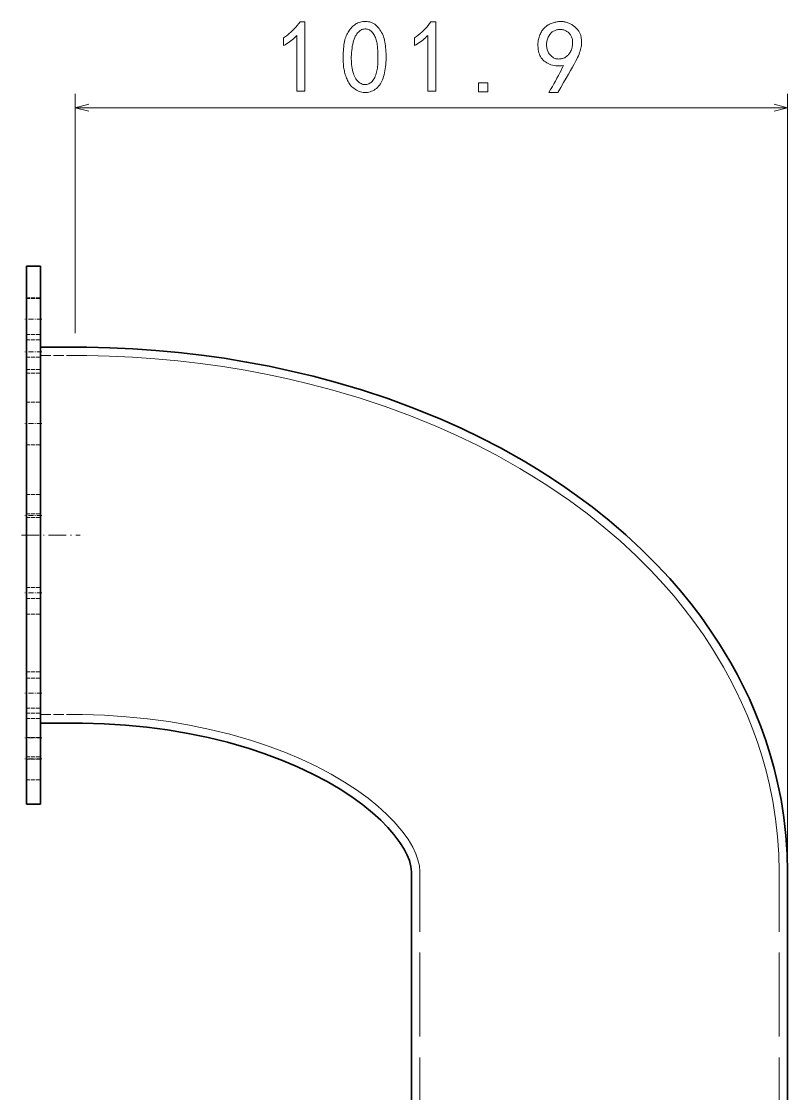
# Model space of a CAD drawing. Extents: x 71 to 1149, y 128 to 824.
# Drawn here: x 990.6 to 1100.2, y 617.7 to 771.2 of the extents above; entities that cross this region are included whole.
import ezdxf

# ---------------------------------------------------------------- set-up
doc = ezdxf.new("R2010")
doc.units = 0
doc.linetypes.add('DASHDOT', pattern=[18.5, 12, -3, 0.5, -3])
doc.linetypes.add('DASHED', pattern=[15, 12, -3])

msp = doc.modelspace()

# ---------------------------------------------------------------- linework, layer by layer
at = {"color": 8, "lineweight": 13}
for p, q in [((998.31, 726.52), (998.31, 760.81)), ((1100.21, 651.42), (1100.21, 760.81)), ((998.31, 758.81), (1100.21, 758.81))]:
    msp.add_line(p, q, dxfattribs=at)
at = {"color": 7, "lineweight": 35}
for p, q in [((991.31, 736.12), (991.31, 697.62)), ((993.31, 736.12), (991.31, 736.12)), ((993.31, 736.12), (993.31, 697.62)), ((993.31, 724.52), (998.31, 724.52)), ((991.31, 697.62), (991.31, 659.12)), ((993.31, 697.62), (993.31, 659.12)), ((993.31, 670.72), (998.31, 670.72)), ((993.31, 659.12), (991.31, 659.12)), ((1046.41, 528.53), (1046.41, 649.42)), ((1100.21, 528.53), (1100.21, 649.42))]:
    msp.add_line(p, q, dxfattribs=at)
at = {"color": 7, "linetype": 'DASHED', "lineweight": 13, "ltscale": 0.05}
for p, q in [((993.31, 731.58), (991.31, 731.58)), ((993.31, 731.58), (991.31, 731.58)), ((993.31, 731.48), (991.31, 731.48)), ((993.31, 731.48), (991.31, 731.48)), ((993.31, 726.34), (991.31, 726.34)), ((993.31, 726.34), (991.31, 726.34)), ((993.31, 725.59), (991.31, 725.59)), ((993.31, 725.59), (991.31, 725.59)), ((993.31, 723.12), (991.31, 723.12)), ((993.31, 721.34), (991.31, 721.34)), ((993.31, 721.34), (991.31, 721.34)), ((993.31, 720.79), (991.31, 720.79)), ((993.31, 720.79), (991.31, 720.79)), ((993.31, 716.67), (991.31, 716.67)), ((993.31, 716.67), (991.31, 716.67)), ((993.31, 710.57), (991.31, 710.57)), ((993.31, 710.57), (991.31, 710.57)), ((993.31, 703.46), (991.31, 703.46)), ((993.31, 703.46), (991.31, 703.46)), ((993.31, 700.68), (991.31, 700.68)), ((993.31, 700.68), (991.31, 700.68)), ((993.31, 700.15), (991.31, 700.15)), ((993.31, 700.15), (991.31, 700.15)), ((993.31, 690.13), (991.31, 690.13)), ((993.31, 690.13), (991.31, 690.13)), ((993.31, 688.55), (991.31, 688.55)), ((993.31, 688.55), (991.31, 688.55)), ((993.31, 686.29), (991.31, 686.29)), ((993.31, 686.29), (991.31, 686.29)), ((993.31, 678.05), (991.31, 678.05)), ((993.31, 678.05), (991.31, 678.05)), ((993.31, 677.15), (991.31, 677.15)), ((993.31, 677.15), (991.31, 677.15)), ((993.31, 672.84), (991.31, 672.84)), ((993.31, 672.84), (991.31, 672.84)), ((993.31, 672.12), (991.31, 672.12)), ((993.31, 671.39), (991.31, 671.39)), ((993.31, 671.39), (991.31, 671.39)), ((993.31, 668.67), (991.31, 668.67)), ((993.31, 665.86), (991.31, 665.86)), ((993.31, 665.86), (991.31, 665.86)), ((993.31, 665.57), (991.31, 665.57)), ((993.31, 665.57), (991.31, 665.57)), ((993.31, 662.57), (991.31, 662.57))]:
    msp.add_line(p, q, dxfattribs=at)
at = {"color": 7, "linetype": 'DASHDOT', "lineweight": 13, "ltscale": 0.060014}
for p, q in [((993.51, 728.53), (991.11, 728.53)), ((993.51, 723.84), (991.11, 723.84)), ((993.51, 713.62), (991.11, 713.62)), ((993.51, 700.41), (991.11, 700.41)), ((993.51, 689.34), (991.11, 689.34)), ((993.51, 675), (991.11, 675)), ((993.51, 668.62), (991.11, 668.62)), ((993.51, 665.62), (991.11, 665.62))]:
    msp.add_line(p, q, dxfattribs=at)
at = {"color": 7, "linetype": 'DASHED', "lineweight": 13}
for p, q in [((993.31, 681.1), (993.31, 723.32)), ((1047.61, 520.85), (1047.61, 649.42)), ((1099.01, 520.85), (1099.01, 649.42))]:
    msp.add_line(p, q, dxfattribs=at)
at = {"color": 7, "linetype": 'DASHED', "lineweight": 13, "ltscale": 0.125}
for p, q in [((993.31, 723.32), (998.31, 723.32)), ((993.31, 671.92), (998.31, 671.92))]:
    msp.add_line(p, q, dxfattribs=at)
at = {"color": 7, "linetype": 'DASHDOT', "lineweight": 13, "ltscale": 0.210016}
msp.add_line((990.61, 697.62), (999.01, 697.62), dxfattribs=at)
at = {"color": 7, "linetype": 'DASHED', "lineweight": 13, "ltscale": 0.229509}
msp.add_line((993.31, 671.92), (993.31, 681.1), dxfattribs=at)
at = {"color": 8, "lineweight": 13}
for points in [[(1030, 769.13), (1029.84, 768.98), (1029.68, 768.83), (1029.51, 768.69), (1029.33, 768.54), (1029.14, 768.4), (1028.95, 768.25), (1028.75, 768.11), (1028.53, 767.97), (1028.32, 767.83), (1028.09, 767.69), (1028.09, 768.79), (1028.37, 768.99), (1028.65, 769.19), (1028.91, 769.41), (1029.16, 769.63), (1029.4, 769.86), (1029.64, 770.09), (1029.86, 770.33), (1030.07, 770.58), (1030.27, 770.84), (1030.46, 771.1), (1031.15, 771.1), (1031.15, 761.16), (1030, 761.16)], [(1036.64, 766.68), (1036.66, 766.98), (1036.68, 767.26), (1036.71, 767.54), (1036.74, 767.8), (1036.78, 768.05), (1036.83, 768.29), (1036.88, 768.51), (1036.94, 768.72), (1037, 768.92), (1037.08, 769.1), (1037.15, 769.28), (1037.24, 769.45), (1037.33, 769.61), (1037.43, 769.77), (1037.53, 769.92), (1037.64, 770.06), (1037.76, 770.2), (1037.88, 770.33), (1038.01, 770.46), (1038.15, 770.58), (1038.29, 770.69), (1038.44, 770.79), (1038.59, 770.87), (1038.75, 770.95), (1038.92, 771.01), (1039.09, 771.06), (1039.27, 771.1), (1039.46, 771.13), (1039.65, 771.15), (1039.85, 771.16), (1040.05, 771.15), (1040.25, 771.12), (1040.43, 771.08), (1040.62, 771.02), (1040.8, 770.95), (1040.97, 770.85), (1041.14, 770.75), (1041.3, 770.62), (1041.46, 770.48), (1041.61, 770.32), (1041.76, 770.15), (1041.89, 769.97), (1042.02, 769.78), (1042.13, 769.58), (1042.24, 769.37), (1042.33, 769.16), (1042.41, 768.93), (1042.48, 768.7), (1042.55, 768.46), (1042.6, 768.21), (1042.64, 767.95), (1042.68, 767.68), (1042.71, 767.41), (1042.73, 767.13), (1042.75, 766.84), (1042.76, 766.55), (1042.76, 766.24), (1042.76, 765.93), (1042.76, 765.61), (1042.74, 765.29), (1042.72, 764.97), (1042.69, 764.65), (1042.65, 764.36), (1042.61, 764.07), (1042.55, 763.79), (1042.49, 763.53), (1042.42, 763.28), (1042.34, 763.04), (1042.26, 762.82), (1042.16, 762.6), (1042.06, 762.4), (1041.95, 762.21), (1041.82, 762.03), (1041.69, 761.87), (1041.55, 761.72), (1041.4, 761.58), (1041.23, 761.46), (1041.06, 761.34), (1040.88, 761.24), (1040.69, 761.16), (1040.49, 761.08), (1040.3, 761.03), (1040.1, 760.99), (1039.9, 760.98), (1039.71, 760.98), (1039.51, 760.99), (1039.31, 761.03), (1039.12, 761.08), (1038.92, 761.15), (1038.72, 761.24), (1038.53, 761.34), (1038.35, 761.45), (1038.19, 761.57), (1038.03, 761.69), (1037.89, 761.81), (1037.75, 761.95), (1037.63, 762.09), (1037.52, 762.23), (1037.42, 762.38), (1037.34, 762.54), (1037.26, 762.71), (1037.18, 762.87), (1037.11, 763.04), (1037.05, 763.2), (1036.99, 763.37), (1036.93, 763.55), (1036.88, 763.72), (1036.84, 763.89), (1036.8, 764.07), (1036.76, 764.25), (1036.73, 764.43), (1036.7, 764.63), (1036.68, 764.84), (1036.66, 765.07), (1036.64, 765.3), (1036.63, 765.55), (1036.63, 765.81), (1036.63, 766.09), (1036.63, 766.38)], [(1048.72, 769.13), (1048.57, 768.98), (1048.41, 768.83), (1048.24, 768.69), (1048.06, 768.54), (1047.87, 768.4), (1047.68, 768.25), (1047.47, 768.11), (1047.26, 767.97), (1047.04, 767.83), (1046.82, 767.69), (1046.82, 768.79), (1047.1, 768.99), (1047.37, 769.19), (1047.64, 769.41), (1047.89, 769.63), (1048.13, 769.86), (1048.36, 770.09), (1048.58, 770.33), (1048.8, 770.58), (1049, 770.84), (1049.19, 771.1), (1049.88, 771.1), (1049.88, 761.16), (1048.72, 761.16)], [(1066.07, 760.98), (1066.31, 761.41), (1066.56, 761.82), (1066.79, 762.23), (1067.01, 762.63), (1067.22, 763.02), (1067.42, 763.4), (1067.62, 763.78), (1067.8, 764.15), (1067.98, 764.5), (1068.15, 764.86), (1067.86, 764.82), (1067.59, 764.8), (1067.32, 764.79), (1067.07, 764.8), (1066.82, 764.83), (1066.59, 764.88), (1066.36, 764.94), (1066.15, 765.02), (1065.94, 765.12), (1065.75, 765.23), (1065.56, 765.36), (1065.4, 765.49), (1065.24, 765.63), (1065.1, 765.79), (1064.98, 765.95), (1064.87, 766.12), (1064.78, 766.29), (1064.7, 766.48), (1064.64, 766.67), (1064.59, 766.88), (1064.55, 767.08), (1064.53, 767.29), (1064.51, 767.48), (1064.5, 767.68), (1064.5, 767.87), (1064.5, 768.05), (1064.52, 768.24), (1064.54, 768.41), (1064.58, 768.59), (1064.62, 768.76), (1064.67, 768.92), (1064.72, 769.08), (1064.78, 769.23), (1064.85, 769.38), (1064.92, 769.52), (1064.99, 769.66), (1065.07, 769.79), (1065.16, 769.91), (1065.25, 770.03), (1065.34, 770.14), (1065.44, 770.25), (1065.55, 770.35), (1065.66, 770.45), (1065.77, 770.53), (1065.88, 770.61), (1066, 770.69), (1066.13, 770.76), (1066.26, 770.82), (1066.39, 770.88), (1066.53, 770.92), (1066.66, 770.97), (1066.8, 771.01), (1066.93, 771.04), (1067.06, 771.07), (1067.18, 771.1), (1067.31, 771.12), (1067.43, 771.14), (1067.54, 771.15), (1067.66, 771.15), (1067.77, 771.16), (1067.88, 771.15), (1067.99, 771.15), (1068.1, 771.14), (1068.21, 771.12), (1068.33, 771.1), (1068.44, 771.07), (1068.55, 771.04), (1068.67, 771.01), (1068.78, 770.97), (1068.9, 770.92), (1069.01, 770.88), (1069.12, 770.82), (1069.23, 770.77), (1069.34, 770.7), (1069.45, 770.64), (1069.55, 770.56), (1069.65, 770.49), (1069.75, 770.41), (1069.84, 770.32), (1069.94, 770.23), (1070.03, 770.14), (1070.11, 770.05), (1070.19, 769.95), (1070.26, 769.86), (1070.33, 769.76), (1070.39, 769.67), (1070.44, 769.57), (1070.49, 769.47), (1070.54, 769.38), (1070.57, 769.28), (1070.61, 769.18), (1070.64, 769.07), (1070.66, 768.96), (1070.68, 768.84), (1070.7, 768.71), (1070.72, 768.58), (1070.73, 768.45), (1070.74, 768.31), (1070.75, 768.16), (1070.75, 768.01), (1070.74, 767.85), (1070.72, 767.68), (1070.7, 767.5), (1070.65, 767.31), (1070.6, 767.12), (1070.54, 766.91), (1070.46, 766.7), (1070.38, 766.48), (1070.28, 766.25), (1070.17, 766.01), (1070.04, 765.74), (1069.87, 765.42), (1069.67, 765.05), (1069.44, 764.62), (1069.17, 764.15), (1068.87, 763.62), (1068.54, 763.04), (1068.17, 762.4), (1067.77, 761.72), (1067.34, 760.98)], [(1037.86, 767.02), (1037.83, 766.71), (1037.81, 766.4), (1037.79, 766.1), (1037.79, 765.81), (1037.8, 765.52), (1037.82, 765.24), (1037.84, 764.97), (1037.88, 764.7), (1037.92, 764.44), (1037.97, 764.19), (1038.03, 763.95), (1038.1, 763.72), (1038.18, 763.51), (1038.26, 763.31), (1038.36, 763.13), (1038.45, 762.96), (1038.56, 762.8), (1038.68, 762.66), (1038.8, 762.54), (1038.93, 762.43), (1039.06, 762.33), (1039.19, 762.25), (1039.33, 762.19), (1039.46, 762.15), (1039.6, 762.12), (1039.73, 762.11), (1039.87, 762.11), (1040.01, 762.13), (1040.15, 762.17), (1040.28, 762.23), (1040.42, 762.3), (1040.55, 762.38), (1040.67, 762.47), (1040.78, 762.58), (1040.88, 762.7), (1040.98, 762.84), (1041.07, 762.98), (1041.15, 763.14), (1041.23, 763.31), (1041.3, 763.5), (1041.36, 763.69), (1041.41, 763.89), (1041.46, 764.09), (1041.5, 764.29), (1041.53, 764.49), (1041.56, 764.7), (1041.59, 764.92), (1041.6, 765.13), (1041.61, 765.35), (1041.61, 765.58), (1041.61, 765.8), (1041.61, 766.02), (1041.61, 766.24), (1041.6, 766.45), (1041.59, 766.65), (1041.58, 766.86), (1041.57, 767.06), (1041.56, 767.25), (1041.54, 767.44), (1041.53, 767.63), (1041.51, 767.81), (1041.48, 767.99), (1041.44, 768.17), (1041.4, 768.34), (1041.35, 768.51), (1041.3, 768.68), (1041.24, 768.84), (1041.17, 769), (1041.09, 769.15), (1041.01, 769.31), (1040.92, 769.45), (1040.82, 769.58), (1040.72, 769.69), (1040.61, 769.79), (1040.5, 769.88), (1040.38, 769.95), (1040.26, 770), (1040.13, 770.05), (1039.99, 770.07), (1039.85, 770.09), (1039.71, 770.08), (1039.57, 770.07), (1039.43, 770.03), (1039.3, 769.99), (1039.17, 769.92), (1039.05, 769.84), (1038.92, 769.74), (1038.81, 769.63), (1038.69, 769.51), (1038.58, 769.36), (1038.47, 769.21), (1038.37, 769.03), (1038.28, 768.84), (1038.2, 768.63), (1038.12, 768.4), (1038.06, 768.16), (1037.99, 767.9), (1037.94, 767.63), (1037.9, 767.33)], [(1065.75, 767.46), (1065.77, 767.31), (1065.8, 767.17), (1065.84, 767.03), (1065.89, 766.9), (1065.95, 766.77), (1066.02, 766.65), (1066.1, 766.53), (1066.18, 766.42), (1066.28, 766.31), (1066.38, 766.21), (1066.49, 766.12), (1066.61, 766.04), (1066.72, 765.97), (1066.84, 765.91), (1066.95, 765.86), (1067.07, 765.82), (1067.19, 765.8), (1067.32, 765.78), (1067.44, 765.77), (1067.57, 765.78), (1067.69, 765.79), (1067.81, 765.81), (1067.93, 765.84), (1068.03, 765.86), (1068.14, 765.9), (1068.24, 765.93), (1068.33, 765.97), (1068.42, 766.02), (1068.5, 766.07), (1068.58, 766.13), (1068.65, 766.19), (1068.73, 766.26), (1068.8, 766.34), (1068.88, 766.42), (1068.95, 766.52), (1069.02, 766.62), (1069.09, 766.73), (1069.16, 766.85), (1069.23, 766.98), (1069.3, 767.11), (1069.34, 767.28), (1069.38, 767.45), (1069.41, 767.61), (1069.43, 767.76), (1069.45, 767.91), (1069.45, 768.06), (1069.46, 768.2), (1069.45, 768.33), (1069.44, 768.46), (1069.42, 768.58), (1069.39, 768.7), (1069.36, 768.82), (1069.31, 768.93), (1069.27, 769.04), (1069.21, 769.14), (1069.14, 769.24), (1069.07, 769.33), (1068.99, 769.43), (1068.91, 769.51), (1068.81, 769.6), (1068.71, 769.67), (1068.61, 769.74), (1068.51, 769.8), (1068.4, 769.85), (1068.3, 769.9), (1068.19, 769.94), (1068.08, 769.96), (1067.97, 769.98), (1067.86, 770), (1067.74, 770), (1067.67, 770.01), (1067.59, 770.01), (1067.52, 770.01), (1067.43, 770), (1067.34, 769.99), (1067.25, 769.97), (1067.16, 769.94), (1067.06, 769.91), (1066.95, 769.87), (1066.85, 769.83), (1066.74, 769.78), (1066.64, 769.72), (1066.54, 769.65), (1066.44, 769.57), (1066.35, 769.48), (1066.27, 769.38), (1066.19, 769.28), (1066.11, 769.16), (1066.04, 769.04), (1065.98, 768.9), (1065.92, 768.76), (1065.87, 768.62), (1065.82, 768.48), (1065.79, 768.34), (1065.76, 768.19), (1065.74, 768.05), (1065.73, 767.9), (1065.73, 767.76), (1065.73, 767.61)], [(1057.34, 761.1), (1056.01, 761.1), (1056.01, 762.37), (1057.34, 762.37)]]:
    msp.add_lwpolyline(points, close=True, dxfattribs=at)
for points in [[(1000.24, 759.33), (998.31, 758.81), (1000.24, 758.29)], [(1098.27, 758.29), (1100.21, 758.81), (1098.27, 759.33)]]:
    msp.add_lwpolyline(points, dxfattribs=at)
at = {"color": 7, "lineweight": 35}
for points in [[(1100.21, 649.42), (1100.15, 652.01), (1099.97, 654.61), (1099.68, 657.19), (1099.28, 659.76), (1098.79, 662.15), (1098.3, 664.2), (1097.73, 666.23), (1097.09, 668.24), (1096.38, 670.22), (1095.59, 672.21), (1094.74, 674.18), (1093.91, 675.91), (1093.03, 677.63), (1092.1, 679.32), (1090.48, 682), (1089.15, 684.03), (1087.78, 685.96), (1086.36, 687.82), (1084.89, 689.63), (1083.36, 691.4), (1081.51, 693.39), (1079.32, 695.58), (1077.05, 697.68), (1074.7, 699.7), (1072.26, 701.65), (1069.7, 703.55), (1068.36, 704.49), (1066.45, 705.77), (1064.5, 707), (1062.52, 708.2), (1059.13, 710.1), (1056.34, 711.55), (1053.49, 712.92), (1050.59, 714.22), (1046.7, 715.8), (1043.02, 717.16), (1039.27, 718.4), (1035.49, 719.52), (1032.36, 720.36), (1029.21, 721.11), (1026.03, 721.79), (1022.82, 722.4), (1019.6, 722.93), (1016.35, 723.38), (1013.09, 723.76), (1009.82, 724.06), (1006.54, 724.29), (1003.25, 724.44), (999.95, 724.52), (998.31, 724.52)], [(1046.41, 649.42), (1046.33, 650.19), (1046.11, 651.03), (1045.8, 651.82), (1045.36, 652.68), (1044.76, 653.64), (1043.9, 654.78), (1043.04, 655.77), (1042.02, 656.81), (1040.83, 657.89), (1039.46, 659.01), (1037.86, 660.17), (1036.18, 661.26), (1034.33, 662.35), (1032.3, 663.42), (1030.12, 664.45), (1027.94, 665.37), (1025.26, 666.37), (1023.16, 667.07), (1020.09, 667.96), (1017.31, 668.64), (1014.45, 669.24), (1011.51, 669.74), (1008.52, 670.14), (1005.49, 670.44), (1002.42, 670.63), (999.34, 670.72), (998.31, 670.72)]]:
    msp.add_lwpolyline(points, dxfattribs=at)
at = {"color": 7, "linetype": 'DASHED', "lineweight": 13}
for points in [[(1099.01, 649.42), (1098.95, 651.96), (1098.78, 654.5), (1098.49, 657.03), (1098.1, 659.54), (1097.62, 661.89), (1097.14, 663.89), (1096.58, 665.88), (1095.95, 667.85), (1095.26, 669.8), (1094.48, 671.75), (1093.64, 673.68), (1092.83, 675.38), (1091.97, 677.06), (1091.06, 678.72), (1089.47, 681.36), (1088.16, 683.35), (1086.81, 685.25), (1085.42, 687.08), (1083.97, 688.86), (1082.47, 690.59), (1080.64, 692.56), (1078.49, 694.71), (1076.25, 696.79), (1073.93, 698.78), (1071.53, 700.7), (1069, 702.57), (1067.68, 703.5), (1065.79, 704.76), (1063.87, 705.98), (1061.92, 707.16), (1058.57, 709.05), (1055.8, 710.48), (1052.99, 711.83), (1050.12, 713.11), (1046.27, 714.68), (1042.62, 716.03), (1038.91, 717.26), (1035.17, 718.37), (1032.07, 719.19), (1028.94, 719.94), (1025.79, 720.62), (1022.61, 721.22), (1019.41, 721.74), (1016.2, 722.19), (1012.97, 722.57), (1009.72, 722.87), (1006.47, 723.09), (1003.21, 723.24), (999.94, 723.32), (998.31, 723.32)], [(1047.61, 649.42), (1047.54, 650.28), (1047.33, 651.15), (1047.03, 652), (1046.58, 652.94), (1045.91, 654.08), (1045.03, 655.29), (1043.92, 656.58), (1042.85, 657.68), (1041.61, 658.8), (1040.19, 659.96), (1038.54, 661.15), (1036.81, 662.28), (1034.92, 663.4), (1032.84, 664.49), (1030.61, 665.55), (1028.38, 666.49), (1025.66, 667.51), (1023.52, 668.22), (1020.4, 669.12), (1017.57, 669.81), (1014.67, 670.42), (1011.69, 670.92), (1008.66, 671.33), (1005.58, 671.63), (1002.48, 671.83), (999.35, 671.92), (998.31, 671.92)]]:
    msp.add_lwpolyline(points, dxfattribs=at)

doc.saveas('drawing.dxf')
